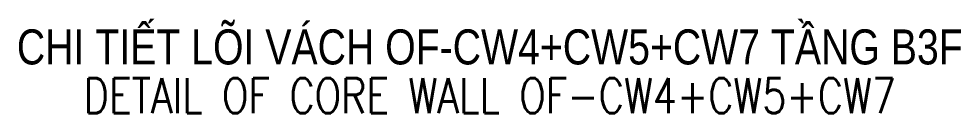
# Model space of a CAD drawing. Header units: millimetres. Extents: x 931337 to 1117500, y 19732 to 157199.
# Drawn here: x 994975 to 1001686, y 101518 to 102192 of the extents above; entities that cross this region are included whole.
import ezdxf
from ezdxf.enums import TextEntityAlignment as Align

# ---------------------------------------------------------------- set-up
doc = ezdxf.new("R2010")
doc.units = ezdxf.units.MM
doc.header["$MEASUREMENT"] = 0
for name, color, linetype, lineweight in [('NDC_S_ANNO', 7, 'Continuous', 20), ('NDC_S_ENG TITLE', 3, 'Continuous', 20), ('NDC_S_TEXT SYMBOL', 7, 'Continuous', 20), ('NDC_S_VN TITLE', 6, 'Continuous', 35)]:
    doc.layers.add(name, color=color, linetype=linetype, lineweight=lineweight)
doc.styles.add('NDC_ANNO', font='', dxfattribs={"width": 0.8})
doc.styles.add('NDC_EN TXT', font='romans.shx', dxfattribs={"width": 0.8})
doc.styles.add('NDC_VIE TXT', font='arial.ttf', dxfattribs={"width": 0.8})
doc.styles.get('NDC_ANNO').set_extended_font_data('Dotum')

# ---------------------------------------------------------------- blocks, each defined once
blk = doc.blocks.new('Drawing name_symbol')
at = {"layer": 'NDC_S_ENG TITLE', "style": 'NDC_EN TXT', "width": 0.8}
blk.add_attdef('SECTDET1', text='', height=5, dxfattribs=at).set_placement((0, 1.01), align=Align.CENTER)
at = {"layer": 'NDC_S_TEXT SYMBOL', "lineweight": 25, "style": 'NDC_ANNO', "width": 0.8}
blk.add_attdef('SSCALE', text='', height=2.5, dxfattribs=at).set_placement((0, -4), align=Align.CENTER)
at = {"layer": 'NDC_S_VN TITLE', "style": 'NDC_VIE TXT', "width": 0.8}
blk.add_attdef('SECTDET2', text='', height=5, dxfattribs=at).set_placement((0, 7.97), align=Align.CENTER)

msp = doc.modelspace()

# ---------------------------------------------------------------- block references
at = {"layer": 'NDC_S_ANNO'}
ref = msp.add_blockref('Drawing name_symbol', (998329.104, 101467.499), dxfattribs=dict(at, xscale=50, yscale=50, zscale=50))
ref.add_attrib('SECTDET1', 'DETAIL OF CORE WALL OF-CW4+CW5+CW7', dxfattribs={"layer": 'NDC_S_ENG TITLE', "height": 250, "style": 'NDC_EN TXT', "width": 0.8}).set_placement((998329.104, 101518.062), align=Align.CENTER)
ref.add_attrib('SECTDET2', 'CHI TIẾT LÕI VÁCH OF-CW4+CW5+CW7 TẦNG B3F', dxfattribs={"layer": 'NDC_S_VN TITLE', "height": 250, "style": 'NDC_VIE TXT', "width": 0.8}).set_placement((998329.104, 101866.031), align=Align.CENTER)

doc.saveas('drawing.dxf')
